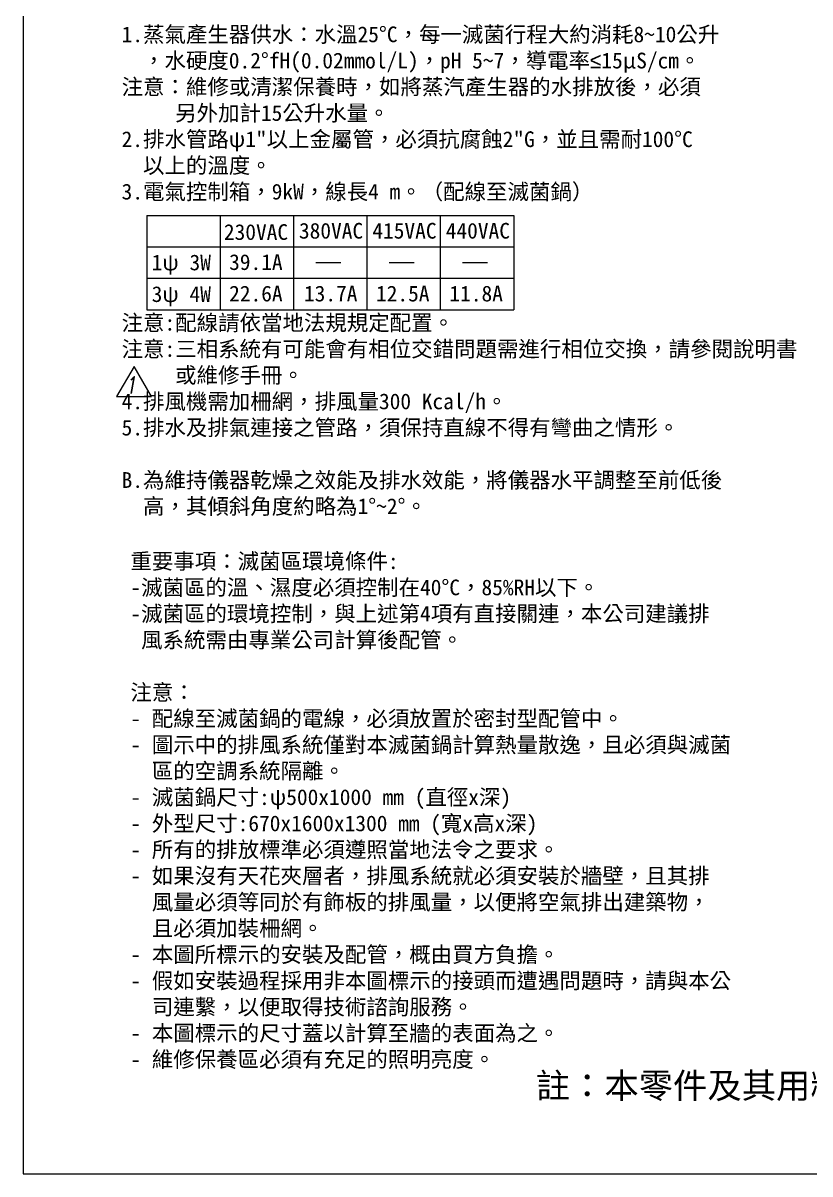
# Model space of a CAD drawing. Header units: millimetres. Extents: x -210837 to -199117, y -6340 to 1900.
# Drawn here: x -210837 to -207084, y -6340 to -851 of the extents above; entities that cross this region are included whole.
import ezdxf

# ---------------------------------------------------------------- set-up
doc = ezdxf.new("R2010")
doc.units = ezdxf.units.MM
doc.layers.get('0').update_dxf_attribs({"lineweight": 25})
for name, color, linetype, lineweight in [('D', 3, 'Continuous', 13), ('F', 7, 'Continuous', 15), ('T', 4, 'Continuous', 15)]:
    doc.layers.add(name, color=color, linetype=linetype, lineweight=lineweight)
doc.styles.add('STU25', font='isocp2.shx')
doc.styles.add('Text', font='romans.shx', dxfattribs={"width": 0.8, "oblique": 10})

msp = doc.modelspace()

# ---------------------------------------------------------------- linework, layer by layer
at = {"layer": 'D'}
for p, q in [((-210247.302, -1768.374), (-210247.302, -2218.374)), ((-210247.302, -1768.374), (-208497.302, -1768.374)), ((-209897.302, -1768.374), (-209897.302, -2218.374)), ((-209547.302, -1768.374), (-209547.302, -2218.374)), ((-209197.302, -1768.374), (-209197.302, -2218.374)), ((-208847.302, -1768.374), (-208847.302, -2218.374)), ((-208497.302, -1768.374), (-208497.302, -2218.374)), ((-210247.302, -1918.374), (-208497.302, -1918.374)), ((-210247.302, -2068.374), (-208497.302, -2068.374)), ((-210247.302, -2218.374), (-208497.302, -2218.374))]:
    msp.add_line(p, q, dxfattribs=at)
at = {"layer": 'D', "color": 11}
for p, q in [((-209441.027, -1993.374), (-209321.346, -1993.374)), ((-209091.027, -1993.374), (-208971.346, -1993.374)), ((-208741.027, -1993.374), (-208621.346, -1993.374))]:
    msp.add_line(p, q, dxfattribs=at)
at = {"layer": 'F', "color": 6}
msp.add_lwpolyline([(-210836.927, 1900.24), (-210836.927, -6339.76), (-199116.927, -6339.76), (-199116.927, 1900.24)], close=True, dxfattribs=at)
msp.add_lwpolyline([(-210836.927, 1900.24), (-210836.927, -6339.76), (-199116.927, -6339.76), (-199116.927, 1900.24)], close=True, dxfattribs=at)
at = {"layer": 'F', "color": 7}
msp.add_lwpolyline([(-210307.32, -2488.728), (-210390.423, -2632.666), (-210224.217, -2632.666)], close=True, dxfattribs=at)

# ---------------------------------------------------------------- texts
at = {"insert": (-208392.012, -5858.417), "char_height": 120.00771, "attachment_point": 1, "style": 'STU25'}
msp.add_mtext('{\\f標楷體|b0|i0|c136|p65;註：本零件及其用料均須符合}RoHS{\\f標楷體|b0|i0|c136|p65;指令。}', dxfattribs=at)
at = {"layer": 'D', "color": 11, "char_height": 75, "attachment_point": 1, "style": 'STU25'}
for s, insert in [('{\\f標楷體|b0|i0|c136|p65;1.蒸氣產生器供水：水溫25%%DC，每一滅菌行程大約消耗8~10公升\\P  ，水硬度0.2%%DfH(0.02mmol/L)，pH 5~7，導電率\\fGulim|b0|i0|c129|p49;\\M+3A1C2\\f標楷體|b0|i0|c136|p65;15μS/cm。\\P注意：維修或清潔保養時，如將蒸汽產生器的水排放後，必須\\P     另外加計15公升水量。\\P\\fDFKai-SB|b0|i0|c136|p65;\\f標楷體|b0|i0|c136|p65;2.排水管路ψ1"以上金屬管，必須抗腐蝕2"G，並且需耐100%%DC\\P  以上的溫度。\\P3.電氣控制箱，9kW，線長4 m。（配線至滅菌鍋） \\P\\P\\P\\P\\P注意:配線請依當地法規規定配置。\\P\\fDFKai-SB|b0|i0|c136|p65;注意:三相系統有可能會有相位交錯問題需進行相位交換，請參閱說明書\\P     或維修手冊。\\P\\f標楷體|b0|i0|c136|p65;4.排風機需加柵網，排風量300 Kcal/h。\\P5.排水及排氣連接之管路，須保持直線不得有彎曲之情形。\\P\\PB.為維持儀器乾燥之效能及排水效能，將儀器水平調整至前低後\\P  高，其傾斜角度約略為1%%D~2%%D。}', (-210366.895, -867.472)), ('{\\f標楷體|b0|i0|c136|p65;230VAC}', (-209879.059, -1810.325)), ('{\\f標楷體|b0|i0|c136|p65;380VAC}', (-209521.175, -1804.139)), ('{\\f標楷體|b0|i0|c136|p65;415VAC}', (-209171.175, -1804.139)), ('{\\f標楷體|b0|i0|c136|p65;440VAC}', (-208821.175, -1804.139)), ('{\\f標楷體|b0|i0|c136|p65;1ψ 3W}', (-210223.494, -1955.291)), ('{\\f標楷體|b0|i0|c136|p65;39.1A}', (-209854.116, -1953.694)), ('{\\f標楷體|b0|i0|c136|p65;3ψ 4W}', (-210223.494, -2106.363)), ('{\\f標楷體|b0|i0|c136|p65;22.6A}', (-209854.116, -2103.694)), ('{\\f標楷體|b0|i0|c136|p65;13.7A}', (-209497.337, -2103.694)), ('{\\f標楷體|b0|i0|c136|p65;12.5A}', (-209153.714, -2103.694)), ('{\\f標楷體|b0|i0|c136|p65;11.8A}', (-208803.714, -2103.694)), ('{\\f標楷體|b0|i0|c136|p65;重要事項：滅菌區環境條件:\\P-滅菌區的溫、濕度必須控制在40%%DC，85%RH以下。\\P-滅菌區的環境控制，與上述第4項有直接關連，本公司建議排\\P 風系統需由專業公司計算後配管。\\P\\P注意：\\P- 配線至滅菌鍋的電線，必須放置於密封型配管中。\\P- 圖示中的排風系統僅對本滅菌鍋計算熱量散逸，且必須與滅菌\\P  區的空調系統隔離。\\P- 滅菌鍋尺寸:ψ500x1000 mm (直徑x深)\\P- 外型尺寸:670x1600x1300 mm (寬x高x深)\\P- 所有的排放標準必須遵照當地法令之要求。\\P- 如果沒有天花夾層者，排風系統就必須安裝於牆壁，且其排\\P  風量必須等同於有飾板的排風量，以便將空氣排出建築物，\\P  且必須加裝柵網。\\P- 本圖所標示的安裝及配管，概由買方負擔。\\P- 假如安裝過程採用非本圖標示的接頭而遭遇問題時，請與本公\\P  司連繫，以便取得技術諮詢服務。\\P- 本圖標示的尺寸蓋以計算至牆的表面為之。\\P- 維修保養區必須有充足的照明亮度。}', (-210324.815, -3379.954))]:
    msp.add_mtext(s, dxfattribs=dict(at, insert=insert))
at = {"layer": 'T', "lineweight": 20, "style": 'Text', "oblique": 10, "width": 0.8}
msp.add_text('1', height=80, dxfattribs=at).set_placement((-210350.82, -2618.024))

doc.saveas('drawing.dxf')
